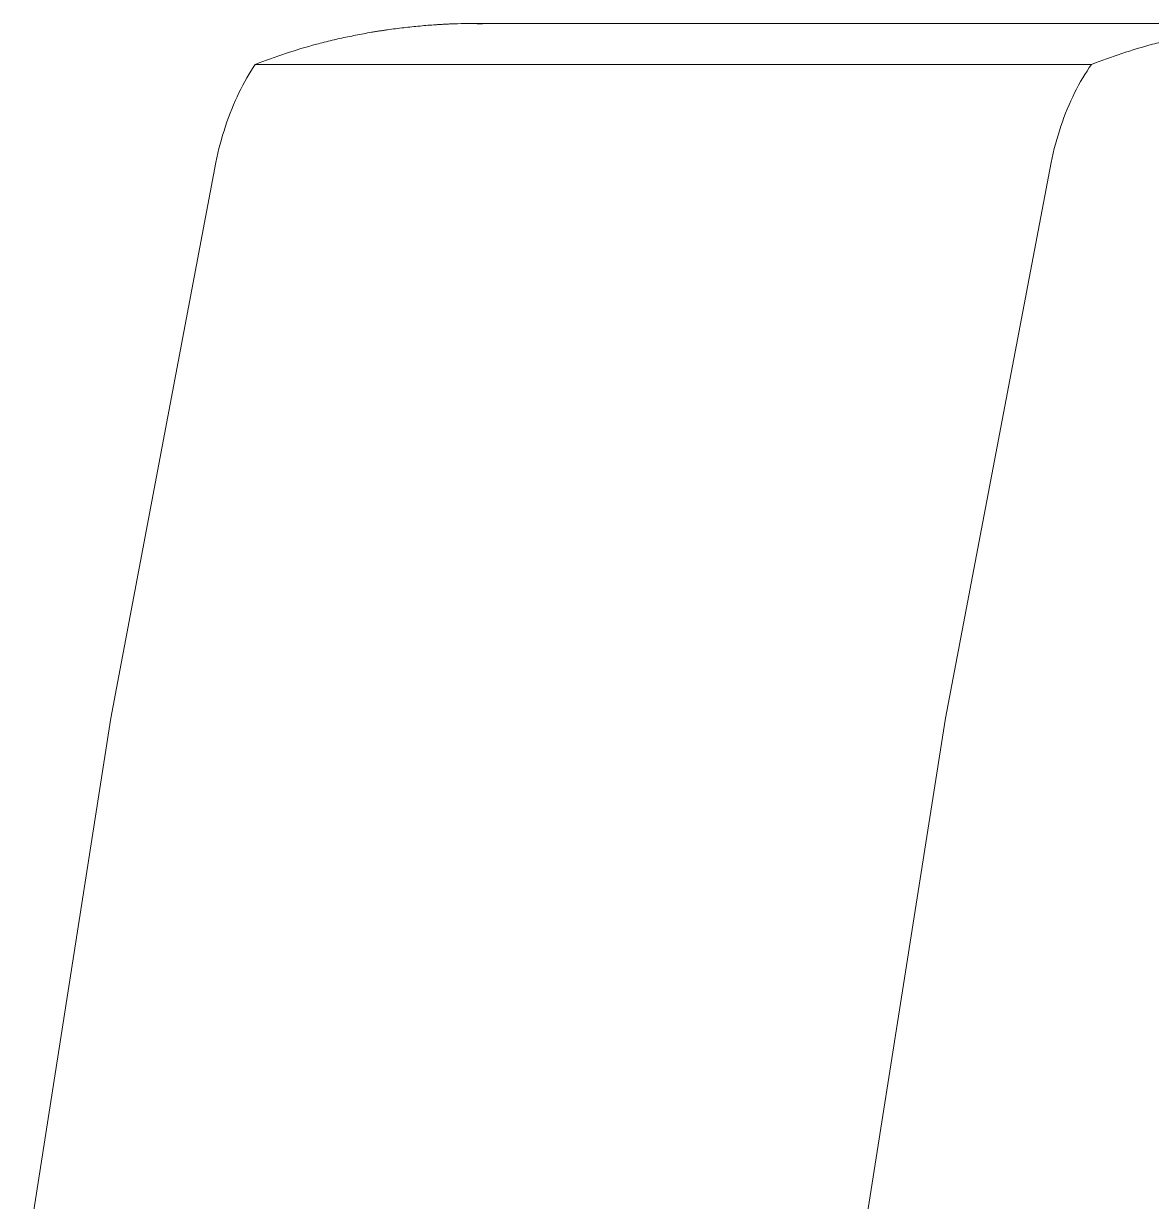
# Model space of a CAD drawing. Extents: x 4834 to 83801, y -13735 to 32221.
# Drawn here: x 13863.65 to 13869.39, y -12473.65 to -12467.66 of the extents above; entities that cross this region are included whole.
import ezdxf

# ---------------------------------------------------------------- set-up
doc = ezdxf.new("R2010")
doc.units = 0
doc.header["$LTSCALE"] = 8
doc.header["$MEASUREMENT"] = 0
doc.layers.add('ELEVATION', color=7, linetype='Continuous', lineweight=25, true_color=0xdda54b)
doc.layers.add('I-FURN', color=30, linetype='Continuous', lineweight=9)

# ---------------------------------------------------------------- blocks, each defined once
blk = doc.blocks.new('Captain_Kirk_simplified_chair_2_22296 - Captain_Kirk_simplified_chair_2_22296-V41-Section 1')
at = {"layer": 'I-FURN'}
for p, q in [((1124.2887, 28.8731), (1115.5783, 28.8731)), ((1114.5021, 28.6659), (1118.7548, 28.6659))]:
    blk.add_line(p, q, dxfattribs=at)
at = {"layer": 'I-FURN', "flags": 128}
blk.add_lwpolyline([(1114.3011, 28.1662), (1113.7674, 25.3419), (1113.3238, 22.5043)], dxfattribs=at)
at = {"layer": 'I-FURN'}
blk.add_open_spline([(1115.6581, 28.8712), (1115.6397, 28.8721), (1115.5985, 28.8734), (1115.5431, 28.873), (1115.5006, 28.8716), (1115.4761, 28.8705), (1115.4575, 28.8695), (1115.4387, 28.8684), (1115.4131, 28.8668), (1115.3671, 28.8634), (1115.2988, 28.8571), (1115.2292, 28.8492), (1115.1809, 28.8426), (1115.1536, 28.8386), (1115.1334, 28.8355), (1115.1132, 28.8322), (1115.0863, 28.8277), (1115.0393, 28.8193), (1114.9723, 28.8062), (1114.8923, 28.7883), (1114.7864, 28.7616), (1114.6557, 28.7226), (1114.5529, 28.6858), (1114.5021, 28.6659)], degree=3, knots=[0.5872604, 0.5872604, 0.5872604, 0.5872604, 0.6111111, 0.6388889, 0.6527778, 0.6597222, 0.6666667, 0.6736111, 0.6805556, 0.6944444, 0.7222222, 0.75, 0.7638889, 0.7708333, 0.7777778, 0.7847222, 0.7916667, 0.8055556, 0.8333333, 0.8611111, 0.8888889, 0.9444444, 1, 1, 1, 1], dxfattribs=at)
blk.add_open_spline([(1114.5021, 28.6659), (1114.4717, 28.6216), (1114.4163, 28.5254), (1114.3469, 28.3528), (1114.3143, 28.2302), (1114.3011, 28.1662)], degree=3, dxfattribs=at)
blk = doc.blocks.new('Captain_Kirk_simplified_chair_2_22296 - Captain_Kirk_simplified_chair_2_22296-V42-Section 1')
at = {"layer": 'I-FURN', "flags": 128}
blk.add_lwpolyline([(1117.5641, 22.5043), (1118.0121, 25.3419), (1118.5484, 28.1662)], dxfattribs=at)
at = {"layer": 'I-FURN'}
blk.add_open_spline([(1118.7548, 28.6659), (1118.8055, 28.6858), (1118.908, 28.7226), (1119.0385, 28.7616), (1119.1441, 28.7883), (1119.224, 28.8062), (1119.2909, 28.8193), (1119.3378, 28.8277), (1119.3646, 28.8322), (1119.3847, 28.8355), (1119.4049, 28.8386), (1119.4321, 28.8426), (1119.4803, 28.8492), (1119.5498, 28.8571), (1119.6179, 28.8634), (1119.6636, 28.8668), (1119.689, 28.8684), (1119.7076, 28.8695), (1119.7259, 28.8705), (1119.7501, 28.8716), (1119.7919, 28.873), (1119.8496, 28.8734), (1119.9035, 28.8716), (1119.9388, 28.8692), (1119.9583, 28.8675), (1119.9725, 28.8661), (1119.9861, 28.8646), (1120.0036, 28.8624), (1120.0324, 28.8581), (1120.0695, 28.8506), (1120.104, 28.8415), (1120.1284, 28.8341), (1120.1425, 28.8296), (1120.1534, 28.8262), (1120.1643, 28.8225), (1120.1787, 28.8175), (1120.2035, 28.8083), (1120.2382, 28.7939), (1120.2794, 28.7746), (1120.3211, 28.753), (1120.3631, 28.7292), (1120.4046, 28.7033), (1120.4462, 28.6752), (1120.4884, 28.6448), (1120.5307, 28.6121), (1120.5871, 28.5654), (1120.6871, 28.4756), (1120.7757, 28.3843), (1120.8347, 28.3171)], degree=3, knots=[0, 0, 0, 0, 0.055556, 0.111111, 0.138889, 0.166667, 0.194444, 0.208333, 0.215278, 0.222222, 0.229167, 0.236111, 0.25, 0.277778, 0.305556, 0.319444, 0.326389, 0.333333, 0.340278, 0.347222, 0.361111, 0.388889, 0.416667, 0.430556, 0.4375, 0.444444, 0.451389, 0.458333, 0.472222, 0.5, 0.527778, 0.541667, 0.548611, 0.555556, 0.5625, 0.569444, 0.583333, 0.611111, 0.638889, 0.666667, 0.694444, 0.722222, 0.75, 0.777778, 0.805556, 0.833333, 0.888889, 1, 1, 1, 1], dxfattribs=at)
blk.add_open_spline([(1118.5484, 28.1662), (1118.5617, 28.2302), (1118.5947, 28.3528), (1118.6659, 28.5254), (1118.7233, 28.6216), (1118.7548, 28.6659)], degree=3, dxfattribs=at)

msp = doc.modelspace()

# ---------------------------------------------------------------- block references
at = {"layer": 'ELEVATION', "color": 6, "linetype": 'Continuous', "lineweight": 0}
for name in ['Captain_Kirk_simplified_chair_2_22296 - Captain_Kirk_simplified_chair_2_22296-V41-Section 1', 'Captain_Kirk_simplified_chair_2_22296 - Captain_Kirk_simplified_chair_2_22296-V42-Section 1']:
    msp.add_blockref(name, (12750.32625, -12496.53771), dxfattribs=at)

doc.saveas('drawing.dxf')
